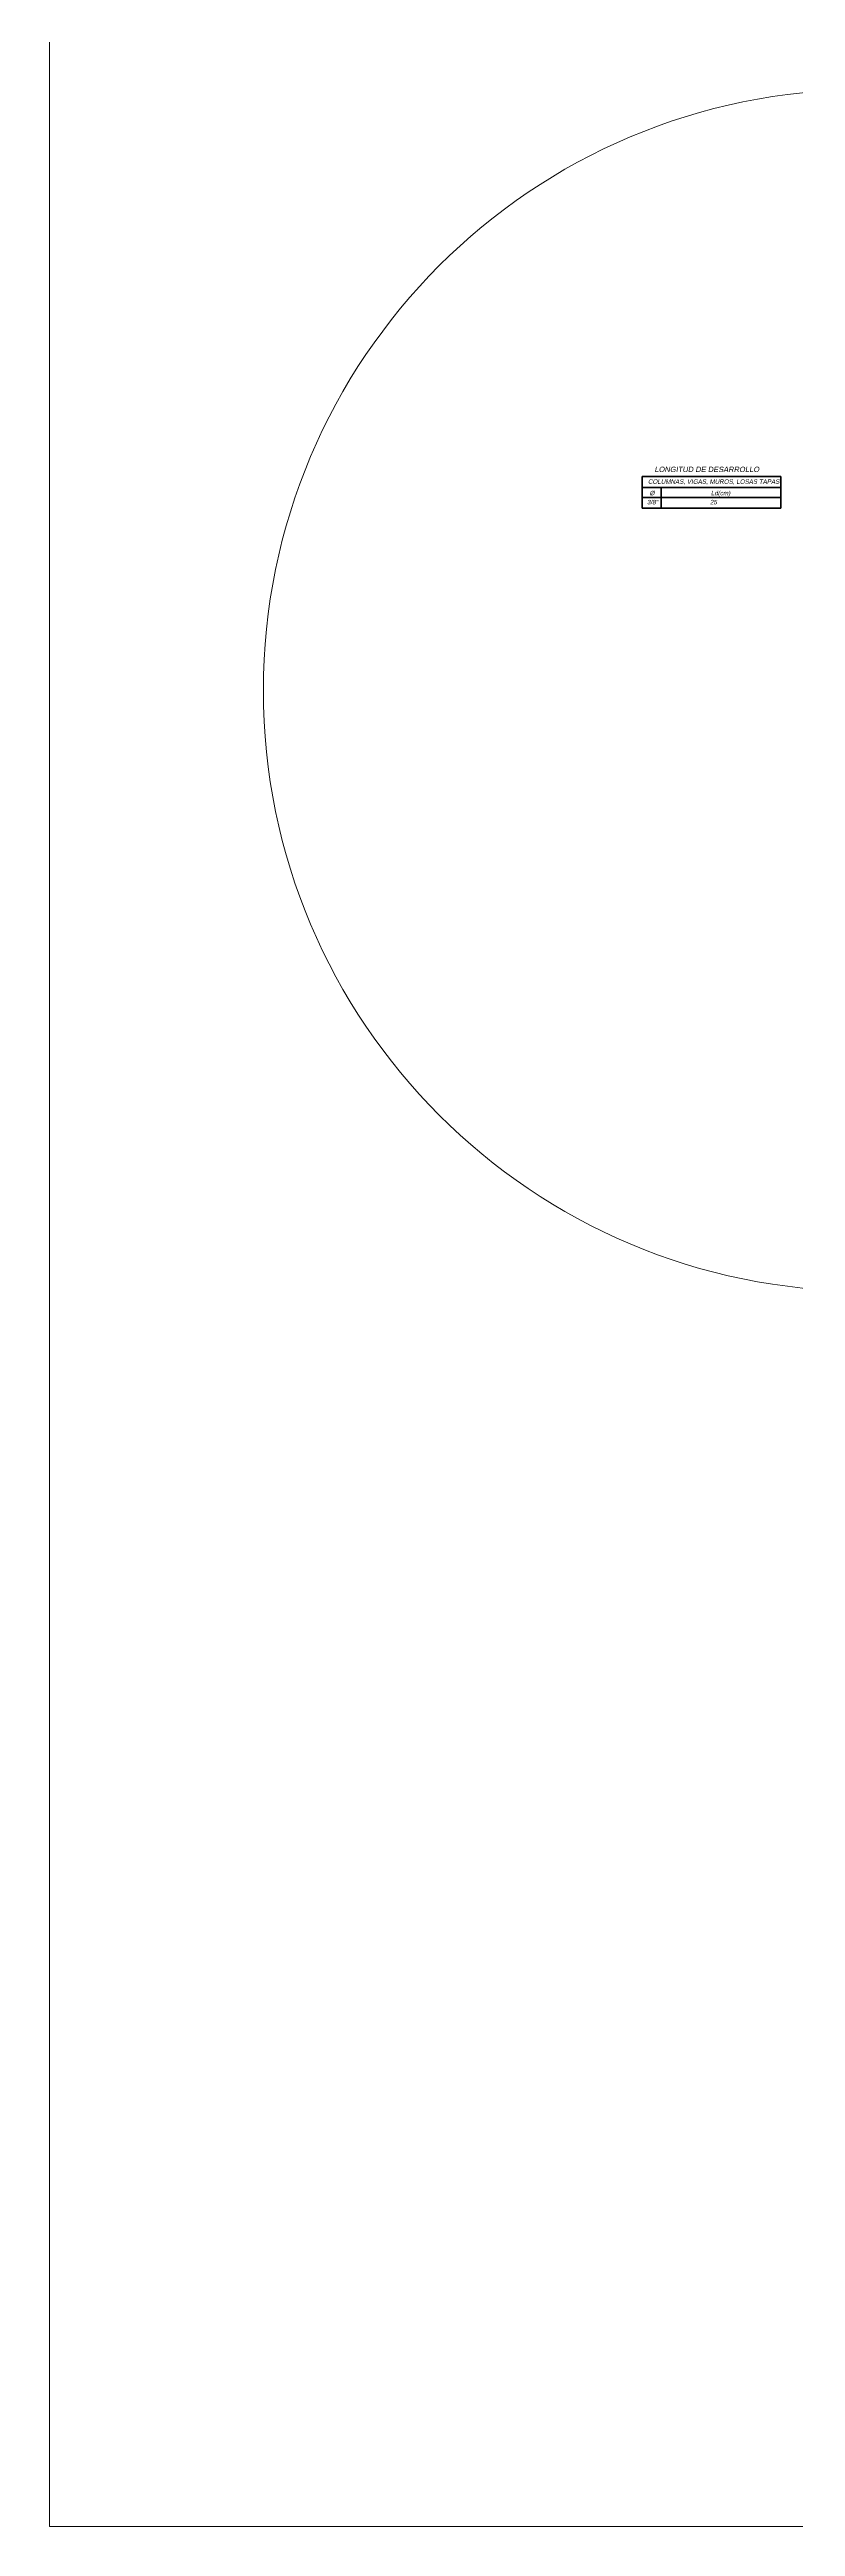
# Model space of a CAD drawing. Header units: metres. Extents: x 4293 to 4528, y 2596 to 2639.
# Drawn here: x 4297.43 to 4302.64, y 2605.68 to 2622.96 of the extents above; entities that cross this region are included whole.
import ezdxf

# ---------------------------------------------------------------- set-up
doc = ezdxf.new("R2010")
doc.units = ezdxf.units.M
for name, color, linetype, lineweight in [('A.Texto', 180, 'Continuous', 5), ('CCC', 3, 'Continuous', 5), ('Muro', 7, 'Continuous', 40)]:
    doc.layers.add(name, color=color, linetype=linetype, lineweight=lineweight)
doc.styles.add('ARIAL', font='arial.ttf', dxfattribs={"oblique": 10})

msp = doc.modelspace()

# ---------------------------------------------------------------- linework, layer by layer
at = {"layer": 'CCC'}
msp.add_lwpolyline([(4297.431, 2633.394), (4330, 2633.394), (4330, 2605.679), (4297.431, 2605.679)], close=True, dxfattribs=at)
msp.add_circle((4303.113, 2618.485), 4.19, dxfattribs=at)
at = {"layer": 'Muro'}
for p, q in [((4301.567, 2619.978), (4302.534, 2619.978)), ((4301.567, 2619.756), (4301.567, 2619.978)), ((4302.534, 2619.978), (4302.534, 2619.756)), ((4301.567, 2619.9), (4302.534, 2619.9)), ((4302.534, 2619.831), (4301.567, 2619.831)), ((4301.699, 2619.9), (4301.699, 2619.756)), ((4302.534, 2619.756), (4301.567, 2619.756))]:
    msp.add_line(p, q, dxfattribs=at)

# ---------------------------------------------------------------- texts
at = {"layer": 'A.Texto', "style": 'ARIAL', "oblique": 10}
for s, height, p in [('LONGITUD DE DESARROLLO', 0.0375, (4301.652, 2620.008)), ('3/8"', 0.0312, (4301.6, 2619.783)), ('COLUMNAS, VIGAS, MUROS, LOSAS TAPAS', 0.03125, (4301.607, 2619.926)), ('%%C', 0.0312, (4301.618, 2619.846)), ('25', 0.0312, (4302.04, 2619.783)), ('            Ld(cm)', 0.03125, (4301.9, 2619.846))]:
    msp.add_text(s, height=height, dxfattribs=at).set_placement(p)

doc.saveas('drawing.dxf')
